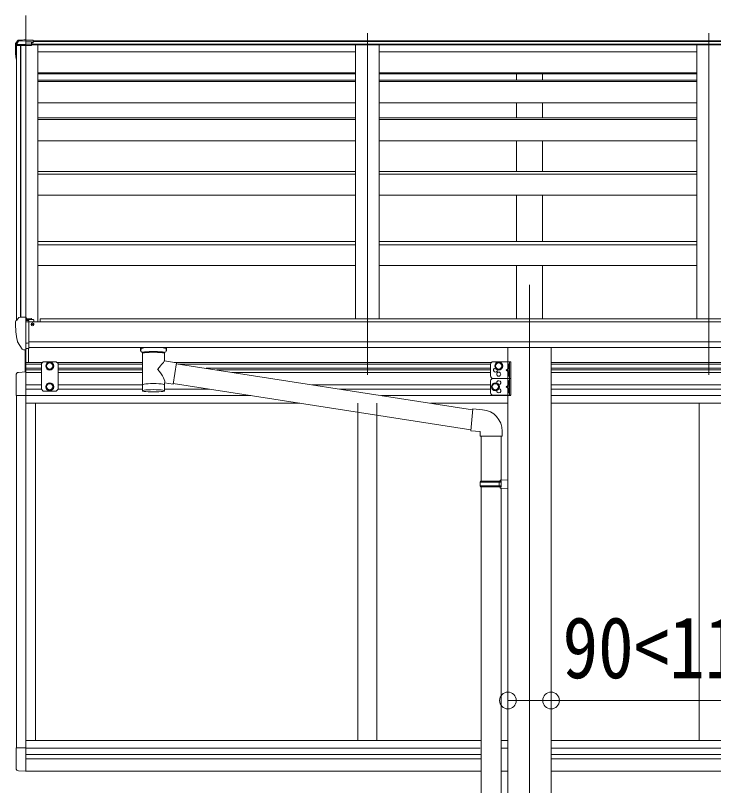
# Model space of a CAD drawing. Units: millimetres at full size, sheet at 1:35; details may follow other scales. Extents: x -9783 to 9892, y -6828 to 6752.
# Drawn here: x 3003 to 4467, y 420 to 2034 of the extents above; entities that cross this region are included whole.
import ezdxf
from ezdxf.enums import TextEntityAlignment as Align

# ---------------------------------------------------------------- set-up
doc = ezdxf.new("R2010")
doc.units = ezdxf.units.MM
doc.header["$LTSCALE"] = 35
doc.header["$PDMODE"] = 32
doc.header["$PDSIZE"] = 35
for name, color, linetype, lineweight in [('0-1_本体', 4, 'Continuous', 9), ('0-2_部品', 7, 'Continuous', 9), ('0-8_PARTS2', 2, 'Continuous', 9), ('0-A_寸法', 6, 'Continuous', 9), ('1-1_GLASS', 4, 'Continuous', 9), ('1-2_GLASS_SEAL', 7, 'Continuous', 9)]:
    doc.layers.add(name, color=color, linetype=linetype, lineweight=lineweight)
doc.styles.add('ＭＳ ゴシック', font='')
doc.styles.get('ＭＳ ゴシック').set_extended_font_data('MS Gothic')

msp = doc.modelspace()

# ---------------------------------------------------------------- linework, layer by layer
at = {"layer": '0-1_本体'}
for p, q in [((3005.23, 1969.88), (3005.21, 1394.75)), ((3006.17, 1970.72), (3014, 1971.13)), ((3014.22, 1971.14), (3014.22, 1401.29)), ((3014.92, 1401.29), (3014.92, 1971.14)), ((8025.21, 1973.61), (3037.22, 1973.61)), ((8025.21, 1972.7), (3037.22, 1972.7)), ((3040.72, 1980.81), (8021.71, 1980.81)), ((8021.71, 1979.23), (3040.72, 1979.23)), ((3050.22, 1972.7), (3050.22, 1391.48)), ((3716.22, 1972.7), (3716.22, 1397.9)), ((3766.22, 1972.7), (3766.22, 1397.9)), ((4432.22, 1972.7), (4432.22, 1397.9)), ((3716.22, 1957.5), (3050.22, 1957.5)), ((4432.22, 1957.5), (3766.22, 1957.5)), ((3716.22, 1913.97), (3050.22, 1913.97)), ((3716.22, 1912.89), (3050.22, 1912.89)), ((3716.22, 1911.59), (3050.22, 1911.59)), ((4432.22, 1913.97), (3766.22, 1913.97)), ((4432.22, 1912.89), (3766.22, 1912.89)), ((4432.22, 1911.59), (3766.22, 1911.59)), ((4053.72, 1898.4), (4053.72, 1911.59)), ((4108.72, 1898.4), (4108.72, 1911.59)), ((3050.22, 1898.4), (3716.22, 1898.4)), ((3050.22, 1895.82), (3716.22, 1895.82)), ((3766.22, 1898.4), (4432.22, 1898.4)), ((3766.22, 1895.82), (4432.22, 1895.82)), ((3050.22, 1851.08), (3716.22, 1851.08)), ((3766.22, 1851.08), (4432.22, 1851.08)), ((4053.72, 1819.61), (4053.72, 1851.08)), ((4108.72, 1819.61), (4108.72, 1851.08)), ((3050.22, 1819.61), (3716.22, 1819.61)), ((3050.22, 1815.63), (3716.22, 1815.63)), ((3766.22, 1819.61), (4432.22, 1819.61)), ((3766.22, 1815.63), (4432.22, 1815.63)), ((3050.22, 1771.18), (3716.22, 1771.18)), ((3766.22, 1771.18), (4432.22, 1771.18)), ((4053.72, 1706.75), (4053.72, 1771.18)), ((4108.72, 1706.75), (4108.72, 1771.18)), ((3050.22, 1706.75), (3716.22, 1706.75)), ((3050.22, 1701.38), (3716.22, 1701.38)), ((3766.22, 1706.75), (4432.22, 1706.75)), ((3766.22, 1701.38), (4432.22, 1701.38)), ((3050.22, 1657.32), (3716.22, 1657.32)), ((3766.22, 1657.32), (4432.22, 1657.32)), ((4053.72, 1560.12), (4053.72, 1657.32)), ((4108.72, 1560.12), (4108.72, 1657.32)), ((3050.22, 1560.12), (3716.22, 1560.12)), ((3050.22, 1553.36), (3716.22, 1553.36)), ((3766.22, 1560.12), (4432.22, 1560.12)), ((3766.22, 1553.36), (4432.22, 1553.36)), ((3050.22, 1509.79), (3716.22, 1509.79)), ((3766.22, 1509.79), (4432.22, 1509.79)), ((4053.72, 1397.9), (4053.72, 1509.79)), ((4108.72, 1397.9), (4108.72, 1509.79)), ((8030.71, 1391.48), (3031.72, 1391.48)), ((8007.22, 1397.9), (3055.21, 1397.9)), ((3055.21, 1391.48), (3055.21, 1397.82)), ((3031.72, 1349.89), (8030.71, 1349.89)), ((8030.71, 1338.04), (3031.72, 1338.12)), ((4036.02, 1338.1), (4036.02, -1518.88)), ((4126.42, 1338.1), (4126.42, -1518.88))]:
    msp.add_line(p, q, dxfattribs=at)
msp.add_circle((3039.19, 1386.38), 3, dxfattribs=at)
msp.add_arc((3006.22, 1969.72), 1, 93, 173.32986, dxfattribs=at)
at = {"layer": '0-2_部品'}
for p, q in [((3003.22, 1973.32), (3003.22, 1969.23)), ((3008.24, 1981.47), (3003.76, 1975.04)), ((3003.76, 1975.04), (3003.76, 1971.52)), ((3009.43, 1980.03), (3005, 1972.62)), ((3014.12, 1973.3), (3006.06, 1972.91)), ((3014.12, 1972.64), (3006.06, 1972.22)), ((3006.14, 1970.72), (3014.15, 1971.14)), ((3015.26, 1982.27), (3009, 1981.89)), ((3009.43, 1980.03), (3025.22, 1980.87)), ((3009.56, 1981.16), (3009.56, 1980.43)), ((3014.12, 1972.64), (3037.22, 1974.04)), ((3014.15, 1971.14), (3037.22, 1971.14)), ((3025.22, 1982.88), (3021.18, 1982.64)), ((3025.22, 1982.11), (3025.22, 1982.88)), ((3040.72, 1981.94), (3025.22, 1982.88)), ((3025.22, 1982.88), (3025.22, 1982.11)), ((3025.22, 1982.11), (3025.22, 1981.39)), ((3025.22, 1978.47), (3025.22, 1980.87)), ((3040.72, 1980.05), (3025.22, 1980.87)), ((3040.72, 1977.65), (3037.22, 1977.83)), ((3040.72, 1976.35), (3037.22, 1976.35)), ((3037.22, 1974.04), (3037.22, 1971.14)), ((3040.72, 1981.94), (3040.72, 1981.17)), ((3040.72, 1981.17), (3040.72, 1980.44)), ((3040.72, 1980.44), (3040.72, 1980.05)), ((3040.72, 1980.05), (3040.72, 1977.65)), ((3040.72, 1976.35), (3040.72, 1977.65)), ((3003.22, 1968.55), (3003.22, 1969.23)), ((3004.72, 1968.55), (3004.72, 1969.23)), ((3003.22, 1391.92), (3003.22, 1391.29)), ((3010.13, 1400.73), (3006.06, 1394.92)), ((3025.22, 1332.79), (3025.22, 1401.29)), ((3026.72, 1400.38), (3025.22, 1400.38)), ((3031.72, 1391.56), (3025.22, 1391.96)), ((3026.72, 1400.38), (3026.72, 1394.21)), ((3036.39, 1398.88), (3026.72, 1399.6)), ((3026.72, 1396.61), (3040.72, 1396.55)), ((3037.22, 1396.57), (3037.22, 1398.46)), ((3041.72, 1395.44), (3041.72, 1391.48)), ((3036.19, 1386.38), (3036.72, 1386.38)), ((3036.72, 1386.38), (3037.02, 1386.38)), ((3017.59, 1334.61), (3007.85, 1349.99)), ((3023.72, 1332.89), (3020.01, 1333.11)), ((3023.72, 1332.89), (3025.22, 1332.79)), ((3025.22, 1334.99), (3025.72, 1334.99)), ((3025.72, 1334.99), (3026.22, 1335.99)), ((3031.72, 1335.99), (3026.22, 1335.99)), ((3265.72, 1332), (3265.72, 1338.11)), ((3269.81, 1327.5), (3269.8, 1247.2)), ((3315.62, 1309.92), (3315.62, 1327.51)), ((3319.72, 1332), (3319.72, 1338.11)), ((3340.84, 1306.02), (3315.62, 1309.93)), ((3340.84, 1306.02), (3333.82, 1260.76)), ((3961.95, 1207.6), (3340.52, 1304)), ((3315.63, 1247.2), (3315.62, 1263.83)), ((3315.62, 1263.58), (3333.82, 1260.76)), ((3958.28, 1165.66), (3334.09, 1262.5)), ((3982.94, 1207.53), (3962.1, 1209.36)), ((4024.02, 1151.79), (4024.02, 1162.71)), ((3978.02, 1151.79), (4024.02, 1151.79)), ((3980.02, 1151.79), (3980.02, 1057.65)), ((4022.02, 1151.79), (4022.02, 1060.21)), ((3978.02, 1055.65), (3979.02, 1057.65)), ((3978.02, 1055.65), (4022.02, 1055.65)), ((3978.02, 1055.65), (3978.02, 1047.65)), ((3979.02, 1057.65), (4022.02, 1057.65)), ((4017.54, 1055.65), (4017.11, 1057.65)), ((4020.02, 1060.15), (4036.02, 1060.62)), ((4020.02, 1058.15), (4020.02, 1060.15)), ((4020.02, 1058.15), (4022.02, 1058.15)), ((4036.02, 1060.62), (4036.02, 1042.68)), ((3978.02, 1047.65), (4022.02, 1047.65)), ((3978.02, 1047.65), (3979.02, 1045.65)), ((3979.02, 1045.65), (4022.02, 1045.65)), ((3980.02, 1045.65), (3980.02, 101.46)), ((4020.02, 1043.15), (4020.02, 1045.15)), ((4020.02, 1043.15), (4036.02, 1042.68)), ((4022.02, 1043.09), (4022.02, 104.02))]:
    msp.add_line(p, q, dxfattribs=at)
for points in [[(3009, 1981.89), (3009.12, 1981.89), (3009.46, 1981.67), (3009.56, 1981.16)], [(3009.56, 1980.43), (3009.5, 1980.22), (3009.43, 1980.03)], [(3014.12, 1973.3), (3037.22, 1974.68), (3037.22, 1974.04)], [(3025.22, 1980.87), (3025.22, 1981.39), (3025.22, 1982.11)], [(3025.22, 1978.47), (3037.22, 1978.05), (3037.22, 1974.68)], [(3025.22, 1401.29), (3013.22, 1401.29), (3010.88, 1401.15)], [(3031.72, 1335.99), (3031.72, 1394.21), (3026.72, 1394.21)], [(3036.39, 1398.88), (3036.56, 1398.86), (3036.72, 1398.83), (3036.86, 1398.79), (3036.98, 1398.73), (3037.08, 1398.67), (3037.16, 1398.61), (3037.2, 1398.54), (3037.22, 1398.46)], [(3037.02, 1387.57), (3037.02, 1386.38), (3041.72, 1386.38)], [(3041.72, 1387.99), (3041.72, 1386.38), (3042.19, 1386.38)], [(3025.22, 1346.68), (3028.38, 1347.09), (3031.72, 1347.52)], [(3265.75, 1331.94), (3265.73, 1332.29), (3265.98, 1333.25), (3266.5, 1334.14), (3267.3, 1334.97), (3268.41, 1335.77), (3269.81, 1336.5)], [(3265.75, 1332.05), (3265.73, 1331.7), (3265.98, 1330.74), (3266.5, 1329.86), (3267.3, 1329.02), (3268.41, 1328.22), (3269.81, 1327.5)], [(3315.62, 1336.48), (3315.85, 1336.39), (3317.2, 1335.66), (3318.32, 1334.81), (3319.07, 1333.94), (3319.53, 1333.04), (3319.71, 1332.16)], [(3315.62, 1327.51), (3315.85, 1327.6), (3317.2, 1328.34), (3318.32, 1329.18), (3319.07, 1330.05), (3319.53, 1330.95), (3319.71, 1331.83)], [(3962.1, 1209.36), (3958.09, 1163.53), (3978.02, 1161.79), (3978.02, 1151.79)], [(4017.54, 1055.65), (4017.54, 1047.65), (4017.11, 1045.65)], [(4020.02, 1045.15), (4022.02, 1045.15), (4022.02, 1058.15)]]:
    msp.add_lwpolyline(points, dxfattribs=at)
for centre, radius, start, end in [((3006.21, 1969.23), 2.99, 92.88363, 179.89821), ((3006.48, 1969.71), 3.27, 116.90088, 146.38921), ((3006.22, 1969.23), 1.5, 92.88363, 179.89821), ((3009.07, 1980.89), 1, 93.49169, 145.07667), ((3005.79, 2185.72), 203.67, 272.66471, 274.33431), ((3203.72, 1968.55), 200.5, 180.00038, 188.11165), ((3203.73, 1968.9), 199.01, 180.00039, 184.08805), ((3203.73, 1968.55), 199.01, 180.00039, 184.08802), ((3006.22, 1391.92), 3, 93, 180), ((3195.71, 1391.3), 192.49, 180.0008, 192.1233), ((3010.94, 1400.15), 1, 93.5, 145), ((3039.22, 1386.38), 2.5, 0, 151.64236), ((3039.22, 1386.38), 2.5, 151.64236, 180), ((3010.44, 1351.49), 3, 191.83348, 210), ((3020.19, 1336.11), 3, 210, 266.5), ((3282.78, 1286.78), 51.38, 92.46126, 104.61963), ((3302.67, 1286.78), 51.38, 75.38037, 87.53874), ((3979.02, 1162.71), 45, 0, 85)]:
    msp.add_arc(centre, radius, start, end, dxfattribs=at)
for centre, major_axis, ratio, start_param, end_param in [((3006.22, 1973.32), (0, -3.01), 0.996195, 4.1015237, 4.712389), ((3006.22, 1969.36), (-0.11, 3.55), 0.844901, 0.0150814, 0.3799029), ((3040.72, 1395.45), (-0.02, 1.1), 0.906239, 4.6917496, 6.2625459), ((3292.71, 1326.3), (-22.91, -0.42), 0.072511, 4.711586, 6.2823824), ((3292.74, 1327.93), (-22.91, -0.42), 0.072511, 4.711586, 6.2823824), ((3292.69, 1327.93), (22.92, -0.42), 0.07247, 0.0008089, 1.5716053), ((3292.69, 1326.3), (22.92, -0.42), 0.07247, 0.0008089, 1.5716053), ((3303.72, 1332), (16, 0), 0.361356, 0, 0.0194874), ((3303.72, 1332), (16, 0), 0.361356, 6.2636979, 6.2831853), ((3295.27, 1287.73), (20.32, 22.25), 0.045535, 4.9756507, 6.2441899), ((3292.71, 1290.37), (-22.81, 26.62), 0.234429, 3.1563334, 4.5976381), ((3292.72, 1259.64), (22.91, 0), 0.122865, 6.2831853, 9.424778), ((3292.72, 1247.2), (22.92, 0), 0.101955, 6.2829723, 9.4248207), ((3292.72, 1247.2), (22.92, 0), 0.101955, 3.1415499, 6.2833984)]:
    msp.add_ellipse(centre, major_axis=major_axis, ratio=ratio, start_param=start_param, end_param=end_param, dxfattribs=at)
at = {"layer": '0-8_PARTS2'}
for p, q in [((3025.22, 2034.13), (3025.22, 1280.35)), ((3741.22, 1280.35), (3741.22, 1996.83)), ((4457.22, 1280.35), (4457.22, 1996.83)), ((4081.22, 1469.16), (4081.22, -1736.87))]:
    msp.add_line(p, q, dxfattribs=at)
at = {"layer": '0-A_寸法'}
for p, q in [((4036.02, 597.89), (4126.42, 597.89)), ((4126.42, 597.89), (4712.59, 597.89))]:
    msp.add_line(p, q, dxfattribs=at)
for p in [(4036.02, 597.89), (4126.42, 597.89)]:
    msp.add_point(p, dxfattribs=at)
at = {"layer": '1-1_GLASS'}
for p, q in [((3025.22, 1306.79), (3060.72, 1306.79)), ((3025.22, 1303.29), (3057.72, 1303.29)), ((3025.22, 1294.29), (3057.72, 1294.29)), ((3089.72, 1306.79), (3269.81, 1306.79)), ((3092.72, 1303.29), (3269.81, 1303.29)), ((3092.72, 1294.29), (3269.81, 1294.29)), ((3335.83, 1306.79), (4001.71, 1306.79)), ((3345.1, 1303.29), (3999.74, 1303.29)), ((3403.11, 1294.29), (3999.72, 1294.29)), ((4126.42, 1306.79), (5464.22, 1306.79)), ((4126.42, 1303.29), (5464.22, 1303.29)), ((4126.42, 1294.29), (5464.22, 1294.29)), ((3025.22, 1290.79), (3057.72, 1290.79)), ((3025.22, 1286.49), (3025.22, 1086.29)), ((3057.72, 1285.79), (3025.22, 1285.79)), ((3092.72, 1290.79), (3269.81, 1290.79)), ((3269.81, 1285.79), (3092.72, 1285.79)), ((3425.67, 1290.79), (3999.72, 1290.79)), ((3833.29, 1285.79), (3457.9, 1285.79)), ((3999.72, 1285.79), (3833.29, 1285.79)), ((4126.42, 1290.79), (5464.22, 1290.79)), ((5464.22, 1285.79), (4126.42, 1285.79)), ((3025.22, 1259.79), (3057.72, 1259.79)), ((3092.72, 1259.79), (3269.8, 1259.79)), ((3625.49, 1259.79), (3999.72, 1259.79)), ((4126.42, 1259.79), (5464.22, 1259.79)), ((3025.22, 1250.79), (3057.72, 1250.79)), ((3092.72, 1250.79), (3269.8, 1250.79)), ((3315.63, 1250.79), (3409.54, 1250.79)), ((3683.51, 1250.79), (3999.72, 1250.79)), ((4126.42, 1250.79), (5464.22, 1250.79)), ((3005.22, 1237.09), (3005.22, 1135.49)), ((3496.56, 1237.29), (3025.22, 1237.29)), ((3770.52, 1237.29), (4041.72, 1237.29)), ((4126.42, 1237.29), (5506.22, 1237.29)), ((3005.22, 1221.29), (3005.22, 498.49)), ((3599.69, 1221.29), (3025.22, 1221.29)), ((3025.22, 1221.29), (3025.22, 449.29)), ((3045.22, 1221.29), (3045.22, 1151.29)), ((3045.22, 1221.29), (3045.22, 514.29)), ((3721.22, 514.29), (3721.22, 1221.29)), ((3761.22, 514.29), (3761.22, 1221.29)), ((4036.02, 1221.29), (3873.66, 1221.29)), ((4126.42, 1221.29), (5506.22, 1221.29)), ((4437.22, 1221.29), (4437.22, 1151.29)), ((4437.22, 514.29), (4437.22, 1221.29)), ((3721.22, 1202.44), (3721.22, 1151.29)), ((3761.22, 1196.24), (3761.22, 1151.29)), ((3025.22, 514.29), (3980.02, 514.29)), ((4022.02, 514.29), (4036.02, 514.29)), ((4126.42, 514.29), (5506.22, 514.29)), ((3025.22, 498.29), (3978.02, 498.29)), ((3025.22, 484.79), (3980.02, 484.79)), ((4022.02, 498.29), (4036.02, 498.29)), ((4126.42, 498.29), (5506.22, 498.29)), ((4126.42, 484.79), (5464.22, 484.79)), ((3025.22, 475.79), (3980.02, 475.79)), ((4126.42, 475.79), (5464.22, 475.79)), ((3025.22, 449.79), (3980.02, 449.79)), ((4022.02, 449.79), (4036.02, 449.79)), ((4126.42, 449.79), (5506.22, 449.79))]:
    msp.add_line(p, q, dxfattribs=at)
at = {"layer": '1-2_GLASS_SEAL'}
for p, q in [((3023.72, 1286.58), (3023.72, 1333.18)), ((3025.22, 1286.58), (3025.22, 1333.09)), ((3030.72, 1307.09), (3030.72, 1336.29)), ((3061.72, 1308.09), (3057.72, 1304.09)), ((3088.72, 1308.09), (3061.72, 1308.09)), ((3088.72, 1308.09), (3092.72, 1304.09)), ((4004.72, 1308.09), (4041.72, 1308.09)), ((4039.22, 1308.09), (4039.22, 1273.09)), ((4041.72, 1308.09), (4041.72, 1273.09)), ((3057.72, 1304.09), (3057.72, 1250.59)), ((3092.72, 1250.59), (3092.72, 1304.09)), ((3999.72, 1303.09), (3999.72, 1278.09)), ((4038.72, 1303.59), (4037.91, 1303.45)), ((4038.72, 1295.59), (4037.91, 1295.73)), ((4038.72, 1295.59), (4039.22, 1295.68)), ((3004.72, 1280.3), (3004.72, 1237.39)), ((3025.22, 1286.59), (3009.93, 1285.79)), ((4039.22, 1290.59), (4032.22, 1290.59)), ((4038.72, 1285.59), (4037.91, 1285.45)), ((4038.72, 1277.59), (4037.91, 1277.73)), ((4038.72, 1277.59), (4039.22, 1277.68)), ((3075.22, 1263.1), (3068.72, 1259.34)), ((3081.72, 1259.34), (3075.22, 1263.1)), ((3999.72, 1268.09), (3999.72, 1243.09)), ((4004.72, 1273.09), (4041.72, 1273.09)), ((4004.72, 1273.09), (4041.72, 1273.09)), ((4038.72, 1268.59), (4037.91, 1268.45)), ((4038.72, 1260.59), (4037.91, 1260.73)), ((4038.72, 1260.59), (4039.22, 1260.68)), ((4039.22, 1273.09), (4039.22, 1238.09)), ((4041.72, 1273.09), (4041.72, 1238.09)), ((3061.72, 1246.59), (3057.72, 1250.59)), ((3088.72, 1246.59), (3061.72, 1246.59)), ((3068.72, 1259.34), (3068.72, 1251.84)), ((3068.72, 1251.84), (3075.22, 1248.08)), ((3075.22, 1248.08), (3081.72, 1251.84)), ((3081.72, 1251.84), (3081.72, 1259.34)), ((3088.72, 1246.59), (3092.72, 1250.59)), ((4039.22, 1255.59), (4032.22, 1255.59)), ((4038.72, 1250.59), (4037.91, 1250.45)), ((3025.22, 1237.39), (3004.72, 1237.39)), ((4004.72, 1238.09), (4041.72, 1238.09)), ((4038.72, 1242.59), (4037.91, 1242.73)), ((4038.72, 1242.59), (4039.22, 1242.68)), ((3025.22, 498.78), (3004.72, 498.78)), ((3004.72, 455.88), (3004.72, 498.78)), ((3025.22, 449.58), (3009.93, 450.39))]:
    msp.add_line(p, q, dxfattribs=at)
for points in [[(3068.72, 1302.84), (3075.22, 1306.6), (3081.72, 1302.84)], [(3081.72, 1302.84), (3081.72, 1295.34), (3075.22, 1291.58), (3068.72, 1295.34), (3068.72, 1302.84)], [(4039.22, 1295.59), (4032.22, 1290.59), (4039.22, 1285.59)], [(4039.6, 1299.59), (4038.97, 1300.78), (4036.74, 1301.89)], [(4039.6, 1299.59), (4038.97, 1298.4), (4036.74, 1297.29)], [(4038.72, 1295.59), (4038.72, 1303.59), (4039.22, 1303.5), (4039.22, 1295.68)], [(4039.6, 1281.59), (4038.97, 1282.78), (4036.74, 1283.89)], [(4039.6, 1281.59), (4038.97, 1280.4), (4036.74, 1279.29)], [(4038.72, 1277.59), (4038.72, 1285.59), (4039.22, 1285.5), (4039.22, 1277.68)], [(4039.22, 1260.59), (4032.22, 1255.59), (4039.22, 1250.59)], [(4039.6, 1264.59), (4038.97, 1265.78), (4036.74, 1266.89)], [(4039.6, 1264.59), (4038.97, 1263.4), (4036.74, 1262.29)], [(4038.72, 1260.59), (4038.72, 1268.59), (4039.22, 1268.5), (4039.22, 1260.68)], [(4039.6, 1246.59), (4038.97, 1247.78), (4036.74, 1248.89)], [(4039.6, 1246.59), (4038.97, 1245.4), (4036.74, 1244.29)], [(4038.72, 1242.59), (4038.72, 1250.59), (4039.22, 1250.5), (4039.22, 1242.68)]]:
    msp.add_lwpolyline(points, dxfattribs=at)
for points in [[(4016.72, 1291.58), (4023.22, 1295.34), (4023.22, 1302.84), (4016.72, 1306.6), (4010.22, 1302.84), (4010.22, 1295.34)], [(4009.72, 1248.08), (4016.22, 1251.84), (4016.22, 1259.34), (4009.72, 1263.1), (4003.22, 1259.34), (4003.22, 1251.84)]]:
    msp.add_lwpolyline(points, close=True, dxfattribs=at)
for centre, radius in [((3075.22, 1299.09), 8.5), ((3075.22, 1299.09), 7.5), ((3075.22, 1299.09), 6.5), ((4016.72, 1299.09), 8.5), ((4016.72, 1299.09), 7.5), ((4016.72, 1299.09), 6.5), ((4016.72, 1282.09), 4.25), ((3075.22, 1255.59), 8.5), ((3075.22, 1255.59), 7.5), ((3075.22, 1255.59), 6.5), ((4009.72, 1255.59), 8.5), ((4009.72, 1255.59), 7.5), ((4009.72, 1255.59), 6.5)]:
    msp.add_circle(centre, radius, dxfattribs=at)
for centre, radius, start, end in [((4004.72, 1303.09), 5, 90, 180), ((4009.72, 1290.59), 4.25, 94.76077, 6.29431), ((4042.82, 1299.59), 6.5, 147.94412, 212.05588), ((4038.07, 1302.56), 0.9, 100, 147.94412), ((4038.07, 1296.62), 0.9, 212.05588, 260), ((3010.22, 1280.3), 5.5, 93, 180), ((4004.72, 1278.09), 5, 180, 270), ((4042.82, 1281.59), 6.5, 147.94412, 212.05588), ((4038.07, 1284.56), 0.9, 100, 147.94412), ((4038.07, 1278.62), 0.9, 212.05588, 260), ((4004.72, 1268.09), 5, 90, 180), ((4016.72, 1264.09), 4.25, 274.76077, 186.29431), ((4042.82, 1264.59), 6.5, 147.94412, 212.05588), ((4038.07, 1267.56), 0.9, 100, 147.94412), ((4038.07, 1261.62), 0.9, 212.05588, 260), ((4016.72, 1247.09), 4.25, 173.70569, 85.23923), ((4042.82, 1246.59), 6.5, 147.94412, 212.05588), ((4038.07, 1249.56), 0.9, 100, 147.94412), ((4004.72, 1243.09), 5, 180, 270), ((4038.07, 1243.62), 0.9, 212.05588, 260), ((3010.22, 455.88), 5.5, 180, 267)]:
    msp.add_arc(centre, radius, start, end, dxfattribs=at)

# ---------------------------------------------------------------- texts
at = {"layer": '0-A_寸法', "color": 7, "style": 'ＭＳ ゴシック', "width": 0.85}
msp.add_text('90<110>', height=129, dxfattribs=at).set_placement((4150.42, 605.89), align=Align.BOTTOM_LEFT)

doc.saveas('drawing.dxf')
